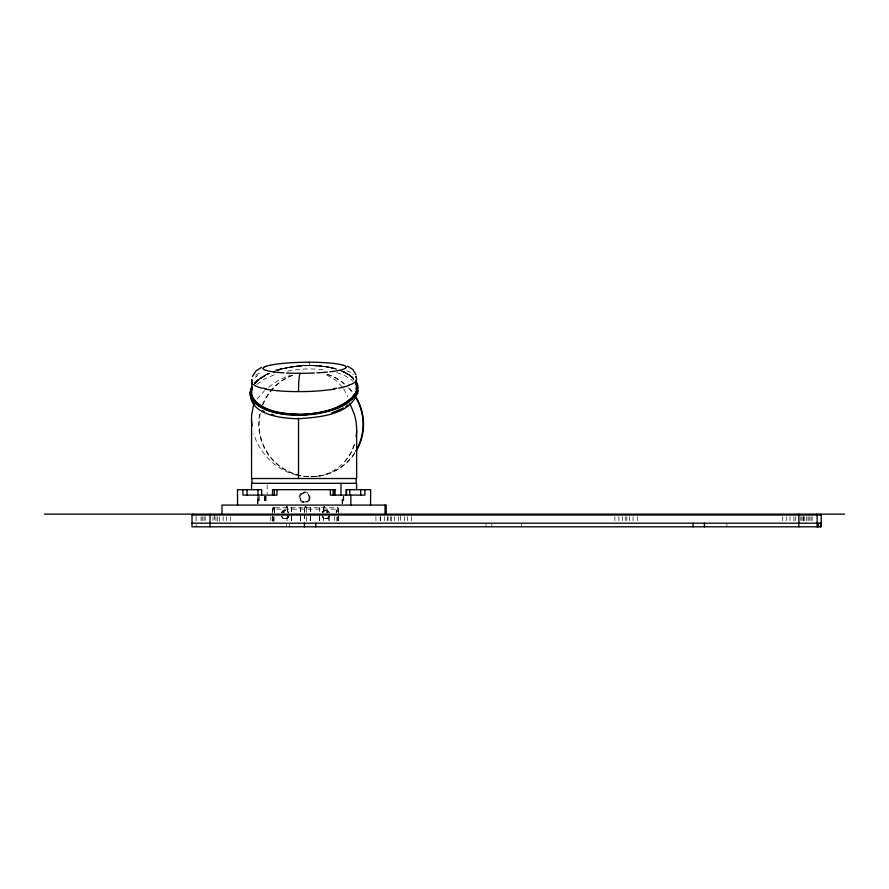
<?xml version="1.0" encoding="UTF-8"?>
<svg xmlns="http://www.w3.org/2000/svg" width="889" height="889" viewBox="0 0 889 889"><rect width="100%" height="100%" fill="white"/><g stroke="black" fill="none" stroke-linecap="round" stroke-linejoin="round"><path stroke-width="0.67" stroke-dasharray="4.45 3.33" d="M274.49 510.142L274.49 507.786L274.49 512.497M274.701 510.142L274.701 512.497L274.701 507.786M283.735 510.142L283.735 512.497L283.735 507.786M283.935 510.142L283.935 512.497L283.935 507.786M286.336 507.563L286.336 506.43M291.381 520.732L291.381 514.587M291.514 520.732L291.514 514.587M300.438 520.732L300.438 514.587M300.571 520.732L300.571 514.587M310.405 520.732L310.405 514.587M310.539 520.732L310.539 514.587M319.462 520.732L319.462 514.587M319.596 520.732L319.596 514.587M327.041 510.142L327.041 512.497L327.041 507.786M327.241 510.142L327.241 512.497L327.241 507.786M329.03 517.843L329.03 520.521L329.03 516.509M336.275 510.142L336.275 512.497L336.275 507.786M336.475 510.142L336.475 512.497L336.475 507.786M338.631 511.486L338.631 509.141A1.356 1.356 0 0 0 337.275 507.786L273.701 507.786L272.39 508.797L272.334 513.831M258.099 503.83L258.099 496.351M265.511 496.351L265.511 503.83M266.1 496.351L266.1 503.83M342.065 503.83L342.076 496.351M342.654 503.83L342.654 496.351M354.367 444.378L350.799 453.134L345.032 461.335M354.311 444.833C348.732 463.525 330.141 476.782 310.75 476.748M281.68 512.653L282.791 510.731L287.603 510.731L288.714 512.653M282.046 512.653L283.158 510.731M289.825 514.587L287.558 518.431L282.791 518.431L281.68 516.509M322.263 512.653L323.374 510.731L328.185 510.731L329.297 512.653M322.629 512.653L323.74 510.731M327.819 518.431L328.974 516.509M328.141 518.431L330.408 514.587M257.065 399.072L264.555 390.738M255.065 383.381L256.265 382.003M254.521 383.148L256.199 381.437M255.365 383.159L261.51 377.758L269.223 373.524M254.498 383.026L259.577 378.481L268.289 373.524M254.954 383.459L258.955 379.57L269.423 373.358M254.799 383.115L259.721 378.47L267.656 373.836M256.732 384.459L264.622 378.847L275.523 374.302M256.343 381.303L257.943 379.925M258.766 379.647L264.511 375.68M258.032 379.859L258.91 379.17M268.622 387.171L278.446 380.359L290.058 375.047M259.088 379.036L262.133 376.992M256.132 376.28L257.788 375.414M266.411 374.625L269.056 373.391M273.012 507.975L273.523 507.897M275.201 371.069L280.98 369.279A49.406 20.636 -2.8 0 1 317.14 365.912L317.662 365.901M277.268 370.413L289.658 367.379A50.551 20.969 -2.8 0 1 295.115 366.59M278.479 369.98L279.224 369.757M277.946 369.957L286.014 367.813M281.413 368.902L278.301 369.468M279.102 369.513C297.682 364.423 317.762 363.623 336.386 368.879M282.124 368.724L284.413 368.168M284.624 368.124C301.471 364.557 319.34 364.046 335.975 368.902M275.346 370.024L277.946 369.535M286.125 367.79L287.825 367.457M288.047 367.413L288.836 367.268M289.136 367.468C304.827 364.846 321.251 364.779 336.609 369.302M289.625 367.124L284.847 368.335A52.896 21.936 -2.8 0 0 279.579 369.713M287.647 371.146C300.026 368.657 312.884 368.235 325.363 370.113M289.847 367.09L291.181 366.868A48.995 20.191 -2.7 0 1 294.959 366.346M303.182 492.906L303.971 492.773M295.092 366.557L297.037 366.324M296.004 366.212L297.682 366.257M296.826 366.124L299.615 366.079M297.837 366.246L298.726 366.157M312.395 476.726L317.14 476.426M309.205 497.373L309.45 497.373A4.667 4.667 0 0 0 302.449 493.328A4.667 4.667 0 0 0 302.449 501.407A4.667 4.667 0 0 0 309.45 497.373M328.185 518.431L323.374 518.431L322.263 516.509M308.516 476.748L298.082 475.537M317.206 365.879L314.95 365.746A49.028 20.347 -2.8 0 0 309.783 365.657A49.151 20.425 -2.8 0 0 299.937 366.046M317.373 365.901L318.106 365.935M317.829 365.935L322.407 366.368M322.518 366.379L323.985 366.557A48.706 20.336 -2.8 0 1 335.242 368.835L335.731 368.924M324.085 366.368L326.974 366.801M324.652 366.635L328.674 367.29M303.193 501.829L303.971 501.963M328.786 367.313L329.119 367.379A51.74 21.458 -2.7 0 1 333.997 368.502M330.652 367.49L333.553 368.168M333.742 368.213L335.175 368.768M334.164 368.324L335.775 368.779M296.859 475.193C276.49 470.314 259.599 453.846 253.721 433.81M336.664 372.602L343.621 375.014L350.388 378.847L353.011 381.27M339.854 370.402L347.999 374.413L353.678 379.381M342.498 371.258L344.765 372.269M326.696 375.047L335.875 380.359L343.121 387.848M342.421 370.98L349.044 374.436L354.022 378.57M341.809 370.891L347.943 373.836L354.189 378.892M344.876 372.324L350.355 375.925L353.978 379.647M342.843 371.635L350.622 376.191L354.022 379.57A62.086 26.07 -3 0 1 354.355 380.025M345.732 372.847L344.465 372.18A53.562 22.492 -2.8 0 0 342.165 371.057M352.733 374.147L353.355 374.536M350.51 375.647L349.41 374.88A57.874 23.992 -2.7 0 0 345.921 372.936M350.699 375.78L351.9 376.725M352.066 376.858L353.855 378.536M343.754 388.815L347.999 396.916M327.819 510.731L328.93 512.653M322.629 516.509L323.74 518.431M287.236 510.731L288.347 512.653M282.002 516.509L283.158 518.431M309.572 364.39L309.628 365.446M274.056 508.297L274.045 507.886A1.356 1.356 0 0 0 272.69 509.141L272.69 511.697M337.287 508.941L337.287 511.697M274.056 508.941L274.056 511.697M812.146 516.72L812.146 520.598M810.99 516.72L810.99 520.598M809.19 516.72L809.19 520.598M808.045 516.72L808.045 520.598M806.401 516.72L806.401 520.598M804.723 516.72L804.723 520.598M803.212 516.398L803.212 521.832M803.145 516.72L803.145 520.598M801.856 516.72L801.856 520.598M800.211 516.72L800.211 520.598M795.733 516.72L795.733 520.598M793.91 516.72L793.91 521.376M790.032 516.72L790.032 520.598M786.709 516.72L786.709 520.598M782.742 516.72L782.742 520.598M726.858 524.399L726.858 526.81M637.302 516.72L637.302 520.598M633.068 516.72L633.068 520.598M629.423 516.72L629.423 520.598M626.778 516.72L626.778 520.598M625.256 516.72L625.256 520.598M622.678 516.72L622.678 520.598M618.9 516.72L618.9 520.598M614.866 516.72L614.866 520.598M521.376 524.399L521.376 526.81M491.828 524.399L491.828 526.81M486.061 524.399L486.061 526.81M411.651 516.72L411.651 520.598M407.684 516.72L407.684 520.598M404.362 516.72L404.362 520.598M400.483 515.942L400.483 521.376M398.35 516.72L398.35 520.598M394.305 516.72L394.305 520.598M391.671 516.72L391.671 521.376M390.538 516.72L390.538 520.598M387.948 516.72L387.948 520.598M387.804 516.72L387.804 520.598M384.481 516.72L384.481 520.598M380.503 516.72L380.503 520.598M380.136 516.72L380.136 520.598M375.914 516.72L375.914 520.598M343.799 496.351L343.799 503.83M343.21 496.351L343.21 503.83M338.631 513.831L338.631 509.141L272.334 509.141A1.356 1.356 0 0 1 273.701 507.786L273.69 511.697M338.631 516.165L338.631 520.854M338.353 516.72L338.353 520.598M338.287 511.697L338.287 509.141A1.356 1.356 0 0 0 336.931 507.786L336.92 511.697M338.287 516.809L338.287 520.632M337.287 516.809L337.287 520.632M336.92 516.809L336.92 523.188M334.286 516.509L334.286 520.521M324.641 506.43L324.641 507.786M324.518 506.43L324.507 507.786M324.385 506.43L324.385 507.786M324.196 506.43L324.196 507.786M323.929 506.43L323.929 507.786M323.596 507.786L323.596 515.487M323.596 516.776L323.596 520.621M319.462 507.208L319.596 515.242M319.462 516.565L319.596 520.543M310.539 507.208L310.539 515.242M310.539 516.565L310.539 520.543M310.405 507.208L310.405 515.242M310.405 516.565L310.405 520.543M306.383 507.786L306.383 515.487M306.383 516.776L306.383 523.188M306.072 506.43L306.072 507.786M305.805 506.43L305.805 507.786M305.616 506.43L305.616 507.786M305.171 506.43L305.171 507.786M304.705 507.786L304.705 512.92M304.705 514.209L304.705 520.621M304.571 507.786L304.46 512.92M304.46 514.209L304.571 520.621M300.571 507.208L300.571 515.242M300.571 516.565L300.571 520.543M300.438 507.208L300.438 515.242M300.438 516.565L300.438 520.543M291.514 507.208L291.514 515.242M291.514 516.565L291.514 520.543M291.381 507.208L291.381 515.242M291.381 516.565L291.381 520.543M289.314 524.399L289.314 526.81M287.38 507.786L287.358 512.92M287.38 514.209L287.314 520.743M287.058 517.065L287.058 520.743M286.78 506.43L286.78 507.786M286.458 506.43L286.458 507.786M286.347 524.399L286.347 526.81M274.056 516.809L274.056 523.188M273.69 516.809L273.69 523.188M272.612 516.72L272.69 523.188M272.334 516.165L272.334 520.854M270.789 516.72L270.789 520.598M267.189 484.638L267.189 493.795M264.966 496.351L264.966 503.83M264.377 496.351L264.377 503.83M259.244 496.351L259.244 503.83M258.655 496.351L258.655 503.83M230.473 516.72L230.473 520.598M226.495 516.72L226.495 520.598M223.172 516.72L223.172 520.598M219.294 516.72L219.294 521.376M217.472 516.72L217.472 521.676M215.938 516.72L215.938 520.598M214.349 515.031L214.349 521.832M213.004 516.72L213.004 520.598M205.17 516.72L205.17 520.598M204.014 516.72L204.014 520.598M202.225 516.72L202.225 520.598M201.07 516.72L201.07 520.598M196.113 516.398L196.113 521.832M196.113 524.399L196.113 526.81M327.541 374.391A52.451 52.162 -90 0 1 344.176 383.503M349.733 388.737A52.451 52.162 -90 0 1 352.211 391.66M354.522 453.69A52.451 52.162 -90 0 1 260.288 413.529M262.844 404.973A52.451 52.162 -90 0 1 293.859 374.847M327.03 374.391A52.451 52.162 -90 0 1 344.688 384.348M348.388 387.848A52.451 52.162 -90 0 1 352.511 392.705M354.722 452.623A52.451 52.162 -90 0 1 260.066 412.229M262.333 404.973A52.451 52.162 -90 0 1 294.603 374.413M298.404 365.801A49.951 20.58 -2.8 0 1 309.661 365.279M309.672 365.246A49.862 20.625 -2.8 0 1 324.052 366.157M264.222 375.603A55.285 23.403 -2.6 0 1 268.678 373.224M277.157 369.88A55.285 23.403 -2.6 0 1 280.791 368.779M346.766 370.791A54.54 12.935 -0.2 0 1 353.744 374.058M327.041 366.746A48.295 20.003 -2.9 0 1 330.53 367.401M255.61 375.147A54.651 13.435 -1.9 0 1 262.611 371.88M255.232 377.28A55.385 11.824 -4.4 0 1 256.932 376.303M255.954 381.97A61.663 26.059 -2.4 0 1 258.41 379.581M262.455 376.892A59.33 24.581 -2.9 0 1 266.522 374.669M342.176 371.191A54.562 22.625 -2.7 0 1 342.421 371.291M319.418 366.079A49.84 20.68 -2.8 0 1 324.629 366.668M329.119 516.709A4.078 4.078 0 0 1 322.162 516.709M322.329 512.208A4.078 4.078 0 0 1 328.963 512.208M288.492 516.709A4.078 4.078 0 0 1 281.535 516.709M281.691 512.208A4.078 4.078 0 0 1 288.325 512.208M329.397 516.709A4.078 4.078 0 0 1 322.44 516.709M322.596 512.208A4.078 4.078 0 0 1 329.23 512.208M329.441 516.709A4.078 4.078 0 0 1 322.485 516.709M322.651 512.208A4.078 4.078 0 0 1 329.274 512.208M288.858 516.709A4.078 4.078 0 0 1 281.902 516.709M282.057 512.208A4.078 4.078 0 0 1 288.692 512.208M288.347 516.509L287.236 518.431L288.392 516.509M287.047 507.786L287.047 506.43L286.914 507.786M257.432 503.83L257.432 496.351L257.332 503.83M300.604 494.951A4.656 4.612 90 0 0 304.438 502.041A4.656 4.612 90 0 0 308.594 495.14A4.656 4.612 90 0 0 300.604 494.951M309.328 500.14A5.534 5.523 -90 0 0 304.549 491.828A5.534 5.523 -90 0 0 299.771 500.14A5.534 5.523 -90 0 0 309.328 500.14"/><path stroke-width="1.33" d="M251.576 420.675L251.543 478.526L356.633 478.526L356.633 430.465M251.62 393.627L251.72 390.315A63.952 26.781 -3 0 1 251.854 389.726L251.876 380.059M250.187 392.971L250.342 394.938M357.989 387.804L357.834 385.915M210.004 514.131L210.004 526.81M370.557 505.074L370.669 489.672L346.099 489.672L346.099 495.106M798.867 514.131L798.855 526.81M356.567 489.672L356.622 483.327L251.543 483.327L251.609 489.672M250.187 392.66L251.131 388.393M357.978 388.293L357.056 392.438M250.487 390.427C247.286 414.763 280.957 418.441 298.393 418.752C318.862 417.252 352.577 415.085 357.967 390.493M356.089 436.477L356.478 433.81A104.591 73.543 6 0 0 354.4 414.496L349.866 403.439M356.5 388.849L356.333 389.726L356.4 379.981M251.831 389.726L252.032 388.96M253.91 403.439L251.709 414.496A104.591 73.543 6 0 0 252.032 425.853M263.144 368.19L263.244 367.957A43.617 5.656 -0.8 0 1 263.8 367.379M250.487 393.805L251.309 391.604M252.398 376.514L255.888 370.969L261.522 367.368M251.209 388.204L252.02 386.571M356.956 392.66L355.933 394.649M251.998 387.704L250.787 390.138L251.031 396.25C261.688 414.541 286.614 415.041 305.527 414.719C324.285 412.707 348.544 409.184 357.356 390.138L357.111 384.037L355.767 381.814M346.043 367.579L345.943 367.746A43.25 5.612 -0.8 0 1 345.432 368.224L345.232 368.357M356.245 380.314L355.6 381.237M355.756 394.938L354.278 396.983M354.322 394.383L353.077 396.116M354.055 397.25L352.011 399.383M820.291 514.131L821.203 515.031L821.203 526.81L192.013 526.81L192.013 515.031L192.913 514.131M351.066 398.305L345.721 402.517M351.833 399.561L349.266 401.684M309.105 362.223L309.461 363.168M349.088 401.817L346.065 403.85M345.81 406.462L347.966 404.973M264 367.235L264.689 366.857A43.228 5.612 -0.8 0 1 266.122 366.279M345.288 402.806L338.831 406.273M344.899 368.557L344.821 368.591A42.694 5.545 -0.8 0 1 339.887 370.191L339.031 370.38M343.421 407.918L331.575 413.074M341.765 406.229L338.287 407.829M350.255 384.581L348.043 385.415M333.108 409.796L328.952 411.096M266.322 366.212L267.789 365.768A43.35 5.623 -0.8 0 1 270.112 365.223M270.412 365.157L272.556 364.746A42.472 5.512 -0.8 0 1 275.69 364.246L278.824 363.834A42.361 5.501 -0.8 0 1 282.702 363.412L286.436 363.079A41.138 5.345 -0.8 0 1 290.881 362.768L293.07 362.645A40.783 5.29 -0.8 0 1 299.837 362.368L302.171 362.301A39.816 5.167 -0.8 0 1 316.951 362.323L320.384 362.445A40.65 5.278 -0.8 0 1 324.396 362.645L327.541 362.845A41.216 5.345 -0.8 0 1 330.864 363.123L333.508 363.401M338.842 370.413L338.153 370.557A41.894 5.434 -0.8 0 1 329.863 371.802M336.775 388.226L333.742 388.737M319.04 413.396L323.318 412.529A52.896 22.025 -2.8 0 0 328.708 411.218M318.518 413.485L318.562 413.474A50.551 21.036 -2.8 0 1 313.095 414.341L309.528 414.696M316.862 372.869L317.04 372.858A40.805 5.301 -0.8 0 0 327.419 372.058M314.417 372.991L314.239 373.002A41.25 5.356 -0.8 0 1 311.472 373.113A41.038 5.323 -0.8 0 1 300.193 373.313A41.005 5.323 -0.8 0 1 286.414 372.991M251.854 388.871A63.941 26.703 -2.8 0 0 252.032 396.761C261.299 412.307 282.169 413.796 298.515 414.474C317.662 413.963 338.909 410.796 353.089 396.761A63.941 26.703 -2.8 0 0 356.245 383.459M335.653 489.672L272.523 489.672L272.523 495.106M44.45 514.131L844.55 514.131M192.013 515.031L821.203 515.031M192.013 523.188L821.203 523.188M298.526 414.196C286.047 414.074 273.123 412.418 262.022 406.373M283.969 372.847L283.369 372.813A40.75 5.29 -0.8 0 1 274.612 372.013M289.692 414.896L293.214 415.107A49.151 20.425 -2.8 0 0 308.239 414.807M274.234 371.969L273.634 371.891M273.468 371.869L272.245 371.691A41.739 5.423 -0.8 0 1 266.344 370.457M279.791 413.618L283.513 414.218A49.84 20.747 -2.8 0 0 288.703 414.852M279.09 413.496L279.09 413.496A51.74 21.547 -2.8 0 1 274.068 412.418L270.389 411.318M265.922 388.726L262.888 388.082M271.778 414.441L273.868 415.063M342.965 365.123L341.998 364.846A42.539 5.523 -0.8 0 0 340.165 364.423L338.442 364.101A42.25 5.49 -0.8 0 0 333.597 363.412M266.122 370.391L265.044 370.013A42.739 5.545 -0.8 0 1 263.133 368.468M265.678 409.596L262.433 408.107M347.543 366.157L352.755 369.435L355.867 374.591M262.566 410.662L264.233 411.496M255.021 385.404L253.687 384.593M261.644 406.162L256.643 402.517M258.766 405.984L256.265 404.139M345.543 366.268L345.221 366.046A43.25 5.612 -0.8 0 0 343.276 365.223M256.099 403.995L253.987 401.961M256.099 401.995L253.209 398.305M816.191 514.131L817.102 515.031L817.102 526.81M253.854 401.817L252.365 399.894M356.022 381.303L357.067 383.303M252.154 399.561L251.12 397.594M356.111 377.114L356.422 377.758M250.987 397.25L250.398 395.249M357.189 383.603L357.778 385.604M356.3 384.448L356.578 386.104A63.752 26.714 -3.2 0 1 356.4 388.86M237.563 505.074L237.496 489.672L261.644 489.672L261.644 495.106M820.547 523.188L820.469 526.81M817.836 523.188L817.836 526.81M817.758 523.188L817.758 526.81M704.432 523.188L704.41 526.81M693.087 523.188L693.087 526.81M386.193 514.131L386.193 505.074L221.983 505.074L221.983 514.131M385.048 505.074L385.048 514.131M364.89 489.672L364.89 495.106L330.386 495.106L330.386 489.672M360.723 489.672L360.723 495.106M357.689 390.427L357.689 393.805M356.245 478.526L356.245 483.327M350.844 495.106L350.844 505.074M349.755 489.672L349.755 495.106M346.543 489.672L346.543 495.106M340.987 483.327L340.987 495.106M335.064 489.672L335.064 495.106M333.92 489.672L333.92 495.106M333.842 489.672L333.842 495.106M333.197 489.672L333.119 495.106M315.773 523.188L315.773 526.81M304.438 523.188L304.438 526.81M298.526 418.13L298.526 478.526M276.946 489.672L276.946 495.106L242.908 495.106L242.908 489.672M274.257 489.672L274.334 495.106M258.01 489.672L258.01 495.106M251.931 478.526L251.931 483.327M247.042 489.672L247.042 495.106M356.489 397.983A52.451 52.162 -90 0 1 355.9 451.534M355.444 396.883A52.54 52.251 -90 0 1 356.089 450.534M298.526 391.271A18.124 1.911 90 0 1 300.193 373.313M264.866 388.949A52.062 10.601 -1.6 0 0 298.348 391.604A52.062 10.679 -0.9 0 0 334.764 389.004M345.954 404.028A59.33 24.714 -2.7 0 1 341.898 406.273M338.042 407.995A55.996 23.314 -2.7 0 1 333.186 409.84M269.9 411.229A54.562 22.725 -2.8 0 1 265.589 409.629M262.033 408.007A57.874 24.103 -2.9 0 1 258.655 406.017M252.954 384.493A54.907 11.935 -4 0 1 252.176 380.114M261.911 388.137A53.64 11.513 -2.7 0 1 254.587 385.448M253.143 398.316A62.675 26.303 -2.9 0 1 251.643 393.905M338.953 406.317A50.795 21.492 -2.6 0 1 298.482 414.485M353.266 396.138A62.33 26.27 -2.5 0 1 351.299 398.339M356.622 389.726A63.619 27.081 -1.3 0 1 355.333 394.116M355.678 381.314A54.796 12.368 0.7 0 1 350.888 384.493M348.71 385.504A53.629 11.768 0 0 1 338.565 388.193M356.245 376.203A55.151 12.824 -0.2 0 1 356.367 376.458M355.667 376.558A55.285 12.457 1.5 0 1 356.067 377.114M356.411 377.981A54.962 12.457 0.9 0 1 356.489 379.981M356.111 383.603A62.086 26.07 -3 0 1 356.278 384.226M345.788 366.479A43.417 5.634 -0.8 0 1 346.132 367.335M251.609 380.07A54.473 12.013 -3.1 0 1 251.698 379.792"/></g></svg>
